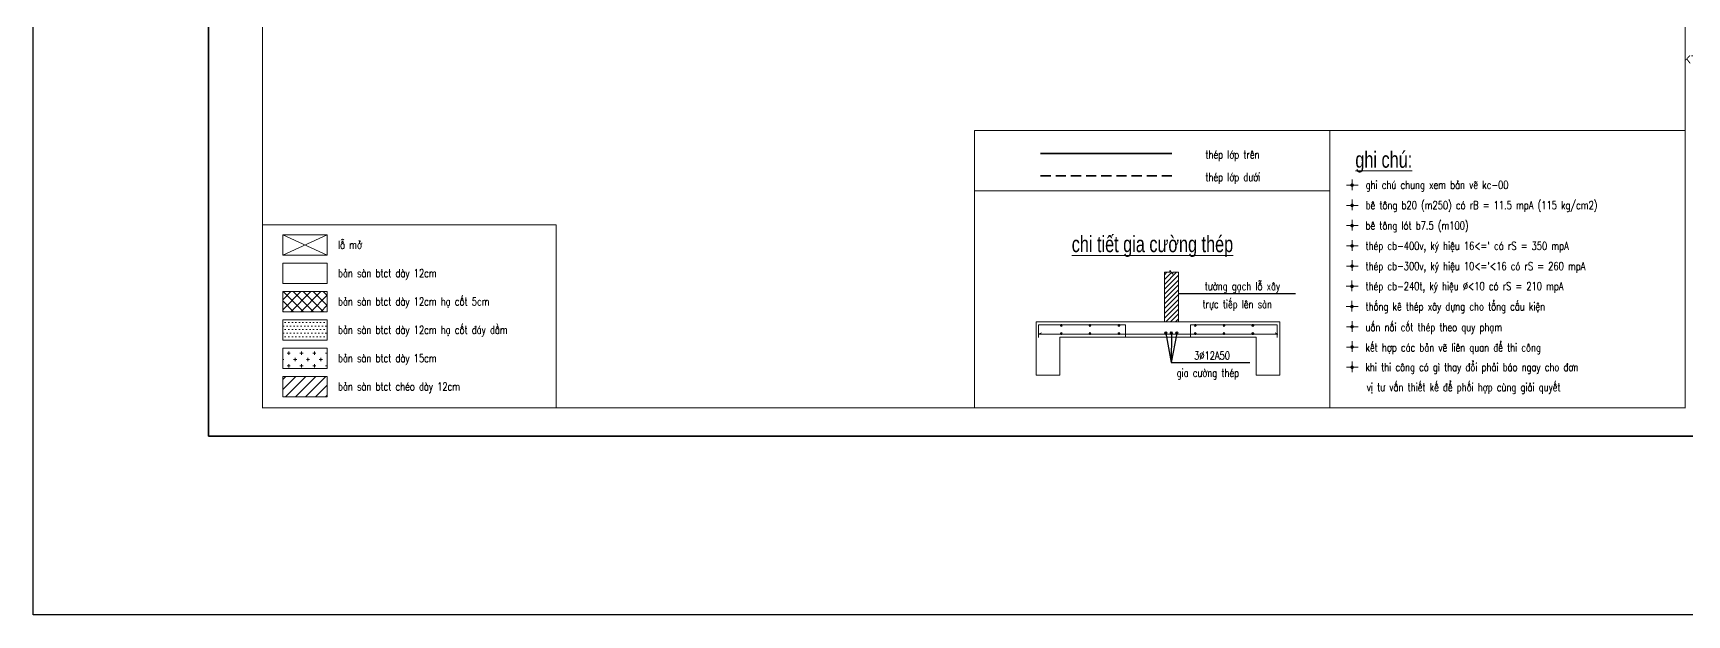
# Model space of a CAD drawing. Extents: x -2098986 to 943, y -1296280 to 73591.
# Drawn here: x -1818977 to -1794460, y -1242099 to -1233473 of the extents above; entities that cross this region are included whole.
import ezdxf
from ezdxf.enums import TextEntityAlignment as Align

# ---------------------------------------------------------------- set-up
doc = ezdxf.new("R2010")
doc.units = 0
doc.header["$LTSCALE"] = 150
doc.linetypes.add('HIDDEN', pattern=[0.375, 0.25, -0.125])
doc.layers.get('Defpoints').update_dxf_attribs({"lineweight": 18})
for name, color, linetype, lineweight in [('05.Text', 253, 'Continuous', 18), ('11.Khung bo', 32, 'Continuous', 50), ('12.Khung', 36, 'Continuous', 25), ('KCVN-THAY', 7, 'Continuous', 25), ('LS-CAT', 30, 'Continuous', 20), ('LS-DIM', 251, 'Continuous', 13), ('LS-HATCH', 147, 'Continuous', 9), ('LS-TEXT', 60, 'Continuous', 20), ('LS-THAY', 7, 'Continuous', 20), ('LS-THEP', 3, 'Continuous', 35)]:
    doc.layers.add(name, color=color, linetype=linetype, lineweight=lineweight)
doc.layers.add('DIM', color=1, linetype='Continuous')
doc.layers.add('Tpl_Bound', color=1, linetype='Continuous', plot=False)
doc.styles.add('KCVN-LEADER', font='vnromadi.shx', dxfattribs={"width": 0.7, "height": 4})
doc.styles.add('romans.shx', font='romans.shx', dxfattribs={"width": 0.75, "bigfont": 'vns.shx'})
doc.styles.add('VnAvantH', font='')
doc.styles.add('vnsimpli', font='vnsimli.shx', dxfattribs={"width": 0.75})
doc.styles.get('VnAvantH').set_extended_font_data('.VnAvantH')
doc.dimstyles.new('D100', dxfattribs={"dimtxt": 200, "dimasz": 100, "dimexe": 100, "dimexo": 0, "dimgap": 50, "dimtad": 1, "dimdec": 0, "dimdsep": 46, "dimtxsty": 'vnsimpli', "dimblk": 'ARCHTICK', "dimcen": 1, "dimdle": 100, "dimclrd": 256, "dimclre": 256, "dimclrt": 60, "dimadec": 0, "dimazin": 0, "dimtfac": 1, "dimtdec": 0, "dimtix": 1, "dimtmove": 2, "dimatfit": 3, "dimfxl": 1, "dimarcsym": 0})
doc.dimstyles.new('LS.GHI CHU', dxfattribs={"dimtxt": 200, "dimasz": 120, "dimexe": 120, "dimexo": 120, "dimgap": 80, "dimtad": 1, "dimdec": 0, "dimzin": 0, "dimdsep": 46, "dimtxsty": 'romans.shx', "dimblk": 'ARCHTICK', "dimcen": 0.09, "dimdle": 120, "dimclrd": 256, "dimclre": 8, "dimclrt": 7, "dimadec": 0, "dimazin": 0, "dimtfac": 1, "dimtdec": 0, "dimtofl": 0, "dimtmove": 0, "dimatfit": 3, "dimldrblk": 'ARCHTICK', "dimfxl": 1, "dimtolj": 1, "dimtzin": 0, "dimarcsym": 0})

# ---------------------------------------------------------------- blocks, each defined once
blk = doc.blocks.new('*U4')
at = {"layer": 'KCVN-THAY', "color": 140}
blk.add_lwpolyline([(214871.76, 86966.68), (215381.8, 86966.68), (215381.8, 86579.68), (214871.76, 86579.68)], close=True, dxfattribs=at)
blk = doc.blocks.new('100')
at = {"layer": '11.Khung bo', "const_width": 26.7}
blk.add_lwpolyline([(1860913, -945240), (1860913, -916940), (1896063, -916940), (1896063, -945240)], close=True, dxfattribs=at)
blk.add_lwpolyline([(1860913, -945240), (1860913, -916940), (1896063, -916940), (1896063, -945240)], close=True, dxfattribs=at)
blk.add_lwpolyline([(1860913, -945240), (1860913, -916940), (1896063, -916940), (1896063, -945240)], close=True, dxfattribs=at)
at = {"layer": '12.Khung'}
blk.add_lwpolyline([(1901579, -945940), (1901579, -916240), (1859580, -916240), (1859580, -945940)], close=True, dxfattribs=at)
blk.add_lwpolyline([(1901579, -945940), (1901579, -916240), (1859580, -916240), (1859580, -945940)], close=True, dxfattribs=at)
blk.add_lwpolyline([(1901579, -945940), (1901579, -916240), (1859580, -916240), (1859580, -945940)], close=True, dxfattribs=at)
at = {"layer": '05.Text', "style": 'VnAvantH'}
blk.add_text('KTS.lª thÕ trinh', height=198, dxfattribs=at).set_placement((1898428, -936733), align=Align.RIGHT)
blk = doc.blocks.new('n')
at = {"layer": 'LS-TEXT', "linetype": 'Continuous'}
for p, q in [((-27, 0), (-175, 0)), ((-175, 0), (188, 0)), ((0, 0), (0, 178)), ((0, 178), (0, -151))]:
    blk.add_line(p, q, dxfattribs=at)
at = {"layer": 'LS-TEXT', "linetype": 'Continuous', "const_width": 54}
blk.add_lwpolyline([(-27, 0, 1), (27, 0, 1)], format="xyb", close=True, dxfattribs=at)
blk = doc.blocks.new('GHI CHU NHA BE TONG 2')
at = {"layer": 'LS-THAY'}
blk.add_lwpolyline([(-266782, -808508), (-258003, -808508), (-258003, -815358), (-266782, -815358)], close=True, dxfattribs=at)
at = {"layer": 'LS-THAY', "xscale": 0.7999999999301508, "yscale": 0.7999999999301508, "zscale": 0.7999999999301508}
for p in [(-266233, -809858), (-266232, -810358), (-266233, -810858), (-266233, -811358), (-266233, -811858), (-266235, -812358), (-266236, -812858), (-266233, -813358), (-266233, -813858), (-266232, -814358)]:
    blk.add_blockref('n', p, dxfattribs=at)
at = {"layer": 'LS-TEXT', "color": 60, "style": 'KCVN-LEADER', "width": 0.75}
blk.add_text('%%Ughi chó:', height=400, dxfattribs=at).set_placement((-266152, -809428))
at = {"layer": 'LS-TEXT', "style": 'vnsimpli', "width": 0.75}
for s, p in [('   ghi chó chung xem b¶n vÏ kc-00', (-266233, -809952)), ('   bª t«ng b20 (m250) cã rB = 11.5 mpA (115 kg/cm2)', (-266233, -810453)), ('   bª t«ng lãt b7.5 (m100)', (-266235, -810956)), ('   thÐp cb-400v, ký hiÖu 16<=` cã rS = 350 mpA', (-266235, -811458)), ('   thÐp cb-300v, ký hiÖu 10<=`<16 cã rS = 260 mpA', (-266235, -811958)), ('   thÐp cb-240t, ký hiÖu %%C<10 cã rS = 210 mpA', (-266235, -812454)), ('   thèng kª thÐp x©y dùng cho tæng cÊu kiÖn', (-266236, -812954)), ('   uèn nèi cèt thÐp theo quy ph¹m', (-266235, -813470)), ('   kÕt hîp c¸c b¶n vÏ liªn quan ®Ó thi c«ng', (-266235, -813970)), ('   khi thi c«ng cã g× thay ®æi ph¶i b¸o ngay cho ®¬n', (-266236, -814454)), ('vÞ t\xad vÊn thiÕt kÕ ®Ó phèi hîp cïng gi¶i quyÕt', (-265871, -814951))]:
    blk.add_text(s, height=200, dxfattribs=at).set_placement(p)
blk = doc.blocks.new('_ArchTick')
at = {"layer": 'DIM', "color": 0, "const_width": 0.15}
blk.add_lwpolyline([(-0.5, -0.5), (0.5, 0.5)], dxfattribs=at)
blk = doc.blocks.new('THEP DAM')
at = {"layer": 'LS-THEP'}
for p, q in [((-0.6, 0), (0.6, 0)), ((-0.4, 0.4), (0.4, -0.4)), ((-0.4, -0.4), (0.4, 0.4)), ((0, 0.6), (0, -0.6))]:
    blk.add_line(p, q, dxfattribs=at)
blk.add_circle((0, 0), 0.6, dxfattribs=at)

msp = doc.modelspace()

# ---------------------------------------------------------------- hatches: boundary and pattern name
at = {"layer": 'LS-HATCH'}
h = msp.add_hatch(dxfattribs=at)
h.set_pattern_fill('ANSI31', color=256, scale=16, style=0)
h.set_pattern_definition([(45, (-1568265.03, 108498.346), (-35.9210245, 35.9210245), [])])
h.paths.add_polyline_path([(-1801998.6, -1237018.6), (-1802082.3, -1237018.6), (-1802082.3, -1237046.7), (-1802124.3, -1236990.4), (-1802124.3, -1237018.6), (-1802206.6, -1237018.6), (-1802206.6, -1237753.9), (-1801998.6, -1237753.9)])
h = msp.add_hatch(dxfattribs=at)
h.set_pattern_fill('ANSI37', color=256, scale=33)
h.set_pattern_definition([(45, (241521.35, -176655.74), (-74.087113, 74.087113), []), (135, (241521.35, -176655.74), (-74.087113, -74.087113), [])])
h.paths.add_polyline_path([(-1814615.6, -1237304.2), (-1815275.6, -1237304.2), (-1815275.6, -1237604.2), (-1814615.6, -1237604.2)])
h = msp.add_hatch(dxfattribs=at)
h.set_pattern_fill('DOTS', color=256, scale=33)
h.set_pattern_definition([(0, (241521.35, -176655.744), (26.19375, 52.3875), [0, -52.3875])])
h.paths.add_polyline_path([(-1814615.6, -1238024.4), (-1814615.6, -1237724.4), (-1815275.6, -1237724.4), (-1815275.6, -1238024.4)])
h = msp.add_hatch(dxfattribs=at)
h.set_pattern_fill('CROSS', color=256, scale=15)
h.set_pattern_definition([(0, (241521.35, -176655.74), (95.25, 95.25), [47.625, -142.875]), (90, (241545.16, -176679.56), (-95.25, 95.25), [47.625, -142.875])])
h.paths.add_polyline_path([(-1814615.6, -1238444.6), (-1814615.6, -1238144.6), (-1815275.6, -1238144.6), (-1815275.6, -1238444.6)])
h = msp.add_hatch(dxfattribs=at)
h.set_pattern_fill('ANSI31', color=256, scale=33)
h.set_pattern_definition([(45, (241521.35, -176655.74), (-74.087113, 74.087113), [])])
h.paths.add_polyline_path([(-1814615.6, -1238864.7), (-1814615.6, -1238564.7), (-1815275.6, -1238564.7), (-1815275.6, -1238864.7)])

# ---------------------------------------------------------------- linework, layer by layer
at = {"layer": 'LS-CAT'}
for points in [[(-1804071.9, -1237986.1), (-1804071.9, -1237796.3), (-1802784.7, -1237796.3), (-1802784.7, -1237970.5)], [(-1800532.6, -1237986.1), (-1800532.6, -1237796.3), (-1801819.8, -1237796.3), (-1801819.8, -1237970.5)], [(-1804029.6, -1237919.4), (-1804070.9, -1237938.7), (-1800524.1, -1237938.7), (-1800565.5, -1237919.4)]]:
    msp.add_lwpolyline(points, dxfattribs=at)
at = {"layer": 'LS-DIM'}
for p, q in [((-1815275.6, -1236463.9), (-1814615.6, -1236763.9)), ((-1815275.6, -1236763.9), (-1814615.6, -1236463.9))]:
    msp.add_line(p, q, dxfattribs=at)
msp.add_lwpolyline([(-1802206.6, -1237018.6), (-1802124.3, -1237018.6), (-1802124.3, -1236990.4), (-1802082.3, -1237046.7), (-1802082.3, -1237018.6), (-1801998.6, -1237018.6)], dxfattribs=at)
at = {"layer": 'LS-THAY'}
for p, q in [((-1802206.6, -1237018.6), (-1802206.6, -1237753.9)), ((-1801998.6, -1237018.6), (-1801998.6, -1237753.9))]:
    msp.add_line(p, q, dxfattribs=at)
for points in [[(-1805021, -1234917.6), (-1799753.4, -1234917.6), (-1799753.4, -1235813.1), (-1805021, -1235813.1)], [(-1805021, -1235813.1), (-1799753.4, -1235813.1), (-1799753.4, -1239027.6), (-1805021, -1239027.6)], [(-1815575.9, -1236314.1), (-1811224.6, -1236314.1), (-1811224.6, -1239027.6), (-1815575.9, -1239027.6)], [(-1815275.6, -1236463.9), (-1814615.6, -1236463.9), (-1814615.6, -1236763.9), (-1815275.6, -1236763.9)], [(-1815275.6, -1236884), (-1814615.6, -1236884), (-1814615.6, -1237184), (-1815275.6, -1237184)], [(-1815275.6, -1237304.2), (-1814615.6, -1237304.2), (-1814615.6, -1237604.2), (-1815275.6, -1237604.2)], [(-1815275.6, -1237724.4), (-1814615.6, -1237724.4), (-1814615.6, -1238024.4), (-1815275.6, -1238024.4)], [(-1804108.7, -1238546.7), (-1804108.7, -1237753.9), (-1800495.8, -1237753.9), (-1800495.8, -1238546.7), (-1800847.8, -1238546.7), (-1800847.8, -1237981.1), (-1803756.7, -1237981.1), (-1803756.7, -1238546.7), (-1804108.7, -1238546.7)], [(-1815275.6, -1238144.6), (-1814615.6, -1238144.6), (-1814615.6, -1238444.6), (-1815275.6, -1238444.6)], [(-1815275.6, -1238564.7), (-1814615.6, -1238564.7), (-1814615.6, -1238864.7), (-1815275.6, -1238864.7)]]:
    msp.add_lwpolyline(points, close=True, dxfattribs=at)
at = {"layer": 'LS-THEP'}
msp.add_line((-1804041.9, -1235256.9), (-1802097.5, -1235256.9), dxfattribs=at)
at = {"layer": 'LS-THEP', "linetype": 'HIDDEN', "ltscale": 4}
msp.add_line((-1804041.9, -1235590.1), (-1802097.5, -1235590.1), dxfattribs=at)
at = {"layer": 'Tpl_Bound', "color": 1}
msp.add_lwpolyline([(-1816375.9, -1239447.6), (-1816375.9, -1221627.6), (-1791175.9, -1221627.6), (-1791175.9, -1239447.6)], close=True, dxfattribs=at)

# ---------------------------------------------------------------- block references
at = {"layer": '05.Text', "xscale": 0.6000055114637588, "yscale": 0.6000055114637588, "zscale": 0.6000055114637588}
msp.add_blockref('100', (-2932133.9, -671878.5), dxfattribs=at)
at = {"layer": 'Defpoints', "xscale": 60, "yscale": 60, "zscale": 60}
msp.add_blockref('*U4', (-14711282.3, -6436880), dxfattribs=at)
at = {"layer": 'LS-CAT'}
for p, xscale, yscale, zscale in [((-1803733.6, -1237807.1), 18.10101010138169, 18.10101010138169, 18.10101010138169), ((-1803306.9, -1237807.1), 18.10101010138169, 18.10101010138169, 18.10101010138169), ((-1802880.2, -1237807.1), 18.10101010138169, 18.10101010138169, 18.10101010138169), ((-1801748.5, -1237807.1), -18.10101010138169, 18.10101010158126, 18.10101010149012), ((-1801321.8, -1237807.1), -18.10101010138169, 18.10101010158126, 18.10101010149012), ((-1800895.2, -1237807.1), -18.10101010138169, 18.10101010158126, 18.10101010149012), ((-1803733.6, -1237927.8), 18.10101010138169, 18.10101010138169, 18.10101010138169), ((-1803306.9, -1237927.8), 18.10101010138169, 18.10101010138169, 18.10101010138169), ((-1802880.2, -1237927.8), 18.10101010138169, 18.10101010138169, 18.10101010138169), ((-1802183.1, -1237920.6), 24.13468013557472, 24.13468013557472, 24.13468013557472), ((-1802103.3, -1237920.8), 24.13468013557472, 24.13468013557472, 24.13468013557472), ((-1802023.1, -1237920.6), 24.13468013557472, 24.13468013557472, 24.13468013557472), ((-1801748.5, -1237927.8), 18.10101010138169, 18.10101010138169, 18.10101010138169), ((-1801321.8, -1237927.8), 18.10101010138169, 18.10101010138169, 18.10101010138169), ((-1800895.2, -1237927.8), 18.10101010138169, 18.10101010138169, 18.10101010138169)]:
    msp.add_blockref('THEP DAM', p, dxfattribs=dict(at, xscale=xscale, yscale=yscale, zscale=zscale))
at = {"layer": 'LS-DIM', "xscale": 0.599999999967762, "yscale": 0.599999999967762, "zscale": 0.599999999967762}
msp.add_blockref('GHI CHU NHA BE TONG 2', (-1639684.3, -749812.6), dxfattribs=at)

# ---------------------------------------------------------------- texts
at = {"layer": 'LS-TEXT', "style": 'vnsimpli', "width": 0.75}
for s, p in [('thÐp líp trªn', (-1801598.2, -1235333.9)), ('thÐp líp d\xadíi', (-1801598.2, -1235667.1)), ('lç më', (-1814456.1, -1236672)), ('b¶n sµn btct dµy 12cm', (-1814456.1, -1237092.2)), ('b¶n sµn btct dµy 12cm h¹ cèt 5cm', (-1814456.1, -1237512.3)), ('b¶n sµn btct dµy 12cm h¹ cèt ®¸y dÇm', (-1814456.1, -1237932.5)), ('b¶n sµn btct dµy 15cm', (-1814456.1, -1238352.7)), ('b¶n sµn btct chÐo dµy 12cm', (-1814456.1, -1238772.9))]:
    msp.add_text(s, height=120, dxfattribs=at).set_placement(p)
at = {"layer": 'LS-TEXT', "width": 0.75}
for s, height, style, p in [('%%Uchi tiÕt gia c\xadêng thÐp', 240, 'KCVN-LEADER', (-1802383.3, -1236720.8)), ('t\xadêng g¹ch lç x©y ', 120, 'vnsimpli', (-1801018.3, -1237285)), ('trùc tiÕp lªn sµn', 120, 'vnsimpli', (-1801126.6, -1237550.6)), ('3`12A50', 120, 'vnsimpli', (-1801499.3, -1238314)), ('gia c\xadêng thÐp', 120, 'vnsimpli', (-1801561.8, -1238570.7))]:
    msp.add_text(s, height=height, dxfattribs=dict(at, style=style)).set_placement(p, align=Align.CENTER)

# ---------------------------------------------------------------- leaders
at = {"layer": 'LS-DIM'}
for points, dimstyle, override in [([(-1801998.6, -1237333.5), (-1801653, -1237333.5), (-1800261.4, -1237333.5)], 'D100', {"dimscale": 1, "dimasz": 30, "dimtad": 0}), ([(-1802183.1, -1237920.6), (-1802103.3, -1238357.1), (-1800940.3, -1238357.1)], 'LS.GHI CHU', {"dimscale": 50, "dimasz": 0.2, "dimtad": 0, "dimtxsty": 'vnsimpli', "dimldrblk": 'Origin'}), ([(-1802103.1, -1237920.6), (-1802103.3, -1238357.1), (-1800940.3, -1238357.1)], 'LS.GHI CHU', {"dimscale": 50, "dimasz": 0.2, "dimtad": 0, "dimtxsty": 'vnsimpli', "dimldrblk": 'Origin'}), ([(-1802023.1, -1237920.6), (-1802103.3, -1238357.1), (-1800940.3, -1238357.1)], 'LS.GHI CHU', {"dimscale": 50, "dimasz": 0.2, "dimtad": 0, "dimtxsty": 'vnsimpli', "dimldrblk": 'Origin'})]:
    msp.add_leader(points, dimstyle=dimstyle, override=override, dxfattribs=at)

doc.saveas('drawing.dxf')
